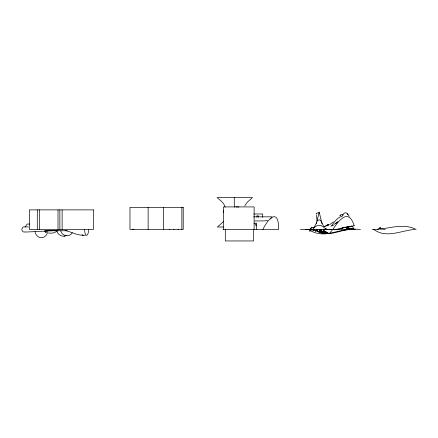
<?xml version="1.0" encoding="UTF-8"?>
<svg xmlns="http://www.w3.org/2000/svg" width="438" height="438" viewBox="0 0 438 438"><rect width="100%" height="100%" fill="white"/><g stroke="black" fill="none" stroke-linecap="round" stroke-linejoin="round"><path stroke-width="0.66" d="M316.351 223.845L319.182 212.014L322.007 223.845M244.743 205.871L247.361 202.11L252.48 197.615L217.056 197.615C220.144 200.259 224.136 202.865 225.105 207.081M316.751 222.143L315.015 225.773L313.28 228.198M342.177 216.197C342.845 213.788 345.56 210.99 347.564 214.1L347.225 213.771L349.289 216.301M262.882 229.446C269.146 216.69 278.825 208.691 278.612 229.446L222.876 229.446M72.336 232.688C69.746 237.599 61.534 236.17 60.751 230.678M58.09 230.498L57.219 230.519C55.287 233.224 51.366 233.427 48.35 232.978M223.648 210.558L223.221 211.439L223.577 212.375M315.968 230.547L315.382 231.297L316.411 230.645M332.907 229.375C338.93 220.128 348.752 207.711 354.194 225.778C352.7 226.09 351.166 226.194 349.661 226.473M270.399 219.027L272.02 216.837L253.569 216.837M331.894 225.241C334.659 221.803 337.315 217.407 341.903 216.323M332.207 230.273L328.987 233.7L328.5 233.377L329.042 233.733M25.163 226.747L27.304 224.042L29.653 224.042M317.616 220.675C320.84 217.281 322.308 224.557 323.693 226.358M315.557 230.185L315.716 230.213M340.616 215.014L340.167 215.474L341.717 214.412L343.299 215.102M337.95 221.486L336.472 222.882L337.063 222.373M223.594 221.508L217.407 227.015L223.462 227.015M333.313 221.863L329.809 224.508M339.762 215.857L340.249 215.392M326.168 232.649C325.582 235.912 313.132 230.18 317.72 229.392M335.634 223.555L336.247 223.073L333.98 224.508M313.455 228.439C316.619 224.355 321.738 224.355 324.908 228.439M312.015 229.446C306.091 233.24 313.23 229.988 310.115 229.446L311.423 229.419M377.709 229.446L380.485 227.355L379.784 228.198L380.255 228.784L385.177 229.446M316.888 229.687L316.614 229.895L317.906 229.353M350.066 226.167L348.549 227.366L348.462 228.773M66.696 235.42C62.913 237.626 57.559 235.091 56.863 230.766M325.702 226.654L326.058 226.501M330.827 226.211L331.363 225.997M326.699 225.274L325.883 225.586L328.511 224.738L326.129 225.493M331.911 225.784L332.19 225.679M331.878 225.794L332.666 225.51M326.003 228.253L325.516 228.417M332.283 225.647L332.568 225.543M325.598 228.39L326.19 228.182M327.843 225.805L328.308 225.641M267.689 220.309L264.716 220.905L254.817 220.955M321.361 229.517L321.722 229.408M333.154 225.346L333.553 225.22M324.273 226.66L324.744 226.512M327.493 225.012L328.511 224.738M340.085 228.685L341.432 228.329M340.988 228.45L336.521 229.413M341.541 228.302L342.188 228.132M341.279 228.373L345.456 227.317M323.54 229.567L326.096 229.446M343.343 227.837L343.715 227.738M343.775 227.727L344.339 227.585M338.733 229.036L339.05 228.954M344.399 227.568L344.898 227.448M324.317 226.413L325.554 226.118M345.018 227.421L347.909 226.785M345.582 227.289L348.281 226.72M313.52 230.662L312.535 230.853M323.556 229.561L325.746 229.446M314.013 230.558L313.416 230.684L314.385 230.487L313.827 230.591M337.994 229.2L335.092 229.446M330.017 233.213L342.609 230.306L349.584 229.446M328.276 224.798L329.053 224.645M347.975 226.774L349.601 226.484M349.371 226.523L350.121 226.402M354.057 225.712L354.205 225.647M64.167 236.186L64.495 236.148M329.206 233.509C336.379 233.098 343.036 229.797 350.208 229.446L344.815 227.344M327.389 233.618C320.857 234.549 313.947 233.317 308.522 229.446M314.342 227.705L311.79 227.541L310.684 228.302L310.723 228.839M314.32 229.277L309.682 229.446L311.987 227.525M313.197 229.189L306.928 229.446M45.711 231.045L47.019 230.963M46.932 230.968L47.622 230.925L34.991 231.625M47.528 230.93L57.219 230.519M336.461 229.413L334.648 229.446M309.803 229.277L305.281 229.446M320.348 229.474C316.745 229.972 322.817 229.156 320.419 229.468M324.941 233.799L317.769 231.083M34.137 231.664L25.316 232.058M414.857 229.446C401.29 230.393 386.321 238.819 373.789 229.446M372.201 229.446C386.847 229.961 402.057 222.121 416.1 229.446M311.117 229.408L306.704 229.446M326.184 233.596L328.002 233.574M312.617 229.446L313.29 229.446M253.805 213.979L262.69 213.979L262.69 217.341M253.98 223.232L256.641 223.232L256.641 229.446M255.283 225.105L256.641 225.105M326.272 229.446L327.547 229.446M328.943 229.446L329.579 229.446M330.466 229.446L331.363 229.446M333.384 229.446L334.325 229.446M300.38 229.446L354.95 229.446M45.328 230.755L67.375 230.755M235.918 206.917L238.951 206.944M360.49 229.446L347.942 228.68M25.316 226.84L28.497 226.944M314.216 229.446L311.746 229.271M85.399 235.321L82.098 235.107L83.149 235.206M348.768 229.309L353.559 229.446L353.061 227.18L351.38 225.948M313.186 227.629L314.479 227.716M345.577 227.525L350.833 229.446L348.927 229.123M82.892 235.179C76.442 235.359 70.08 231.297 65.043 230.498M345.237 227.152L355.213 229.446M323.764 233.399L318.941 232.135L314.681 229.758M346.672 228.242L350.816 229.446M325.686 232.797L328.993 233.7M322.861 233.268L322.483 233.131M322.532 233.147L321.908 232.917M326.606 233.153L322.001 231.176M325.631 232.781L321.536 230.919M321.81 232.868L320.621 232.386M320.517 232.343L319.11 231.718M45.798 232.124L46.373 232.392M316.548 214.209C314.944 213.027 318.689 212.748 319.39 212.868L319.39 213.481M44.337 231.023L45.678 232.063M321.919 231.133L320.977 230.558L321.465 230.881M45.508 231.97L45.979 232.222M326.671 232.321L327.098 232.562M326.42 232.178L326.14 232.02M327.268 232.66L328.478 233.366L327.619 232.863M327.564 232.83L324.678 231.165M321.788 231.839L325.111 233.815M320.501 231.072L324.766 233.585M326.047 231.965L323.786 230.585L324.624 231.133M321.476 231.647L321.842 231.861M321.355 231.582L320.884 231.308M317.698 231.029L317.002 230.607M320.424 231.029L319.724 230.569L320.851 231.286M348.106 214.68L347.657 214.187M255.206 223.971L255.535 224.442M316.515 215.255L317.046 221.256M258.343 217.193L258.343 215.83L256.975 215.83L256.975 217.193M254.111 229.446L254.111 206.917L223.418 206.917L223.418 229.446M253.646 229.446L253.646 240.949L225.307 240.949L225.307 229.446M234.297 197.615L234.297 207.081M181.874 207.371L181.874 229.446M178.578 229.173L178.578 229.446M173.941 229.173L173.941 229.446M169.298 229.173L169.298 229.446M163.533 207.371L163.533 229.446M148.132 207.371L148.132 229.446M133.831 229.173L133.831 229.446M133.136 229.173L133.136 229.446M132.435 229.173L132.435 229.446M62.13 209.879L62.13 229.446M59.864 209.879L59.864 229.446M58.013 209.879L58.013 229.446M39.524 209.879L39.524 229.446M37.29 209.879L37.29 229.446M88.596 229.446A5.891 1.993 -90 0 1 86.609 235.337A5.891 1.993 -90 0 1 84.616 229.446M25.037 231.883A2.617 2.294 -90 0 1 21.905 229.315A2.617 2.294 -90 0 1 25.245 227.119M47.638 232.354A8.311 6.685 -90 0 1 40.893 237.735A8.311 6.685 -90 0 1 34.837 231.215M349.447 226.512A8.207 0.29 -14 0 1 349.179 226.583M347.717 227.103A11.875 1.506 -13.3 0 1 348.67 226.928M341.739 228.143A12.45 0.854 -13.1 0 1 342.888 227.842M342.921 227.607A14.202 0.372 -16.7 0 1 342.116 227.831M329.19 233.793A6.077 0.4 21 0 1 328.746 233.788M327.788 233.301A9.778 0.734 24.2 0 1 325.368 232.397M320.063 231.259A7.66 0.35 15.8 0 1 319.63 231.144M317.698 231.565A10.72 2.19 13.3 0 1 316.105 230.459M316.559 230.027L316.559 230.038M319.094 229.851L319.724 230.569L319.094 229.851M323.129 229.846C324.043 231.423 323.156 229.162 323.129 229.83M320.594 230.021C320.632 231.417 321.229 228.335 320.594 230.038M183.221 207.371L129.971 207.371L129.971 229.446L183.221 229.446L183.221 207.371M93.447 209.879L29.33 209.879L29.33 229.446L93.447 229.446L93.447 209.879"/></g></svg>
